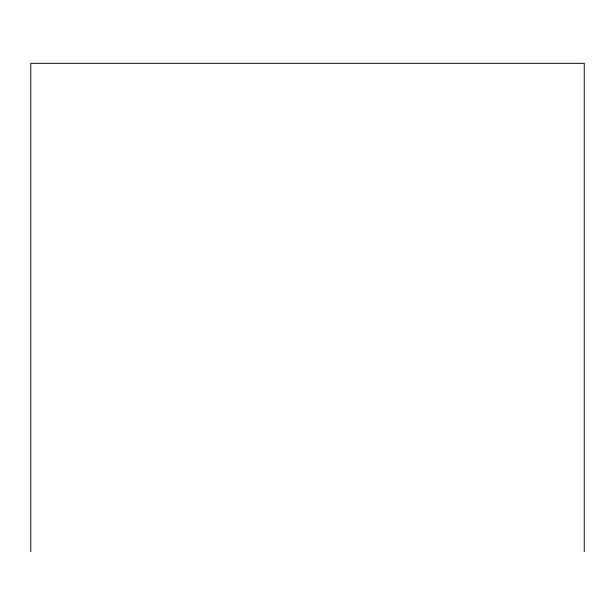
<?xml version="1.0" encoding="UTF-8"?>
<svg xmlns="http://www.w3.org/2000/svg" width="615" height="615" viewBox="0 0 615 615"><rect width="100%" height="100%" fill="white"/><g stroke="black" fill="none" stroke-linecap="round" stroke-linejoin="round"><path stroke-width="0.92" d="M584.25 551.67L584.25 63.33L30.75 63.33L30.75 551.67"/></g></svg>
